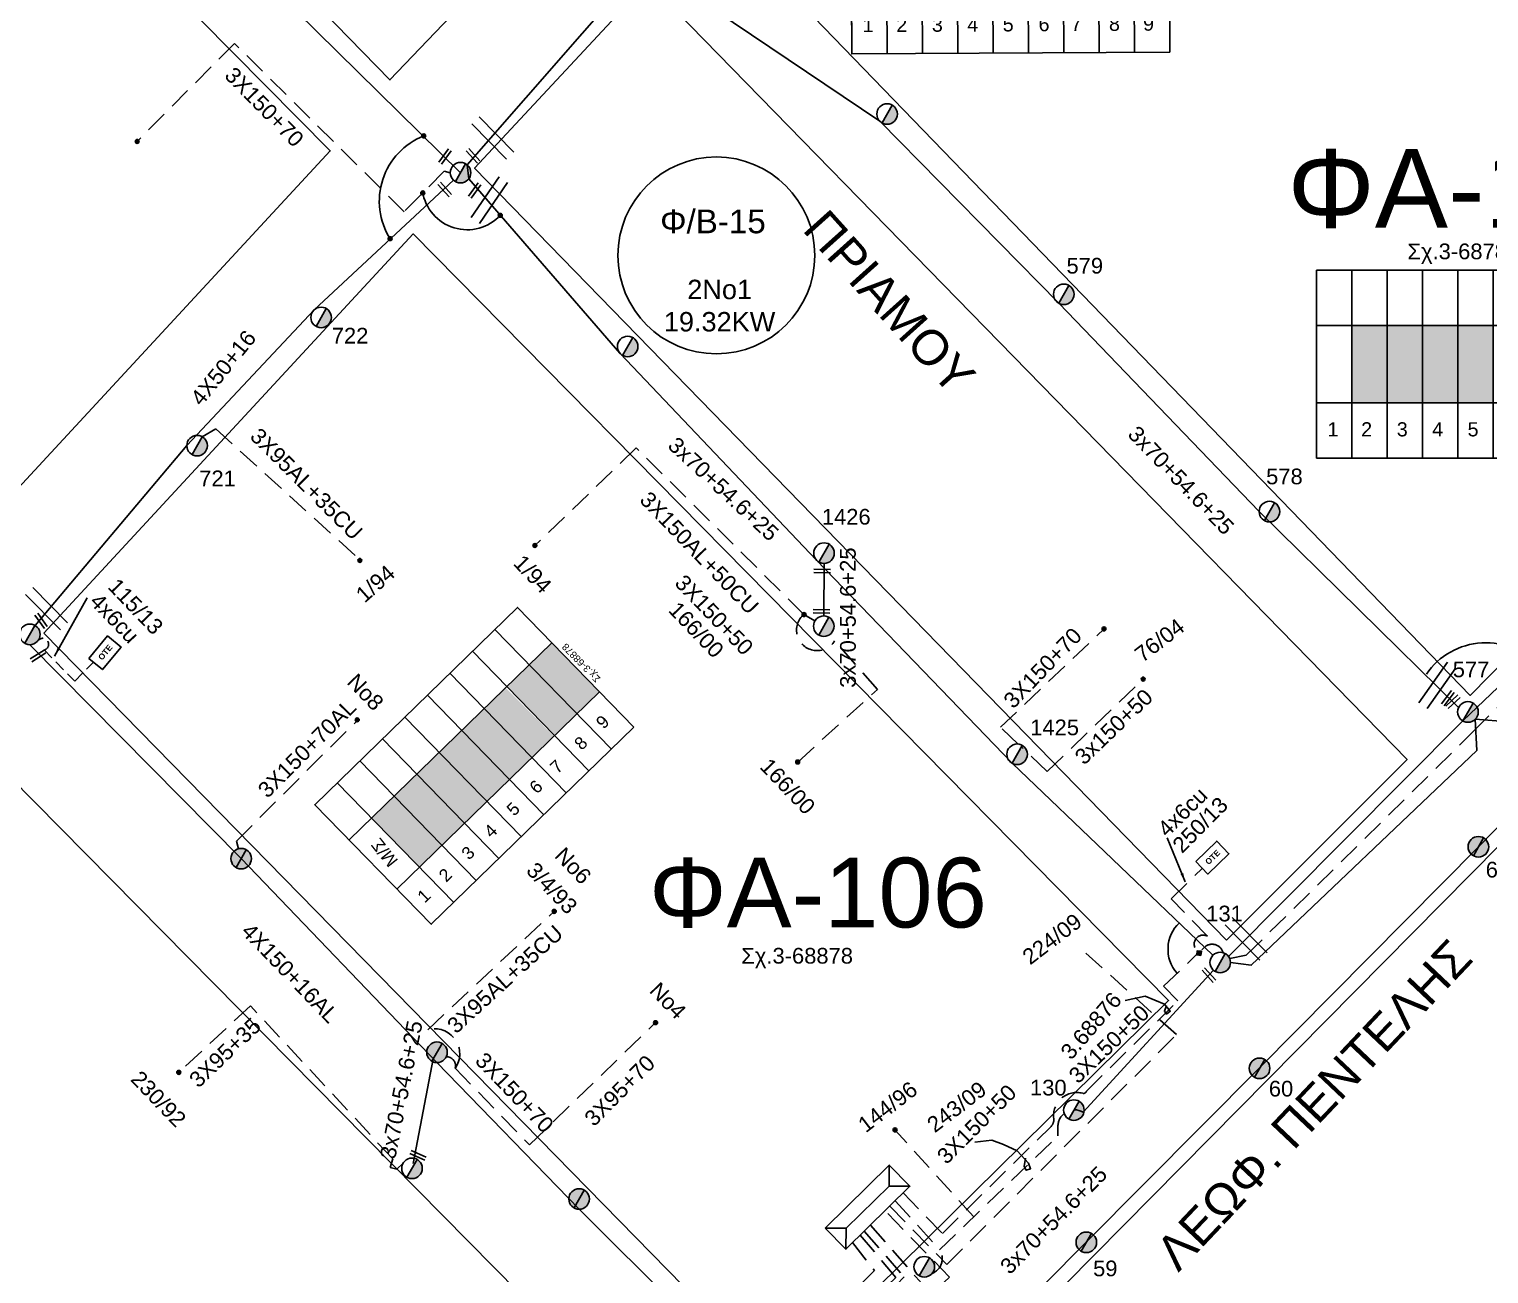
# Model space of a CAD drawing. Header units: millimetres. Extents: x -2449 to 2989, y 8 to 1056.
# Drawn here: x 240.3 to 407.5, y 281.4 to 424.1 of the extents above; entities that cross this region are included whole.
import ezdxf
from ezdxf.enums import TextEntityAlignment as Align

# ---------------------------------------------------------------- set-up
doc = ezdxf.new("R2010")
doc.units = ezdxf.units.MM
doc.linetypes.add('DASHED', pattern=[19.05, 12.7, -6.35])
for name, color, linetype in [('Pillar OTE', 7, 'Continuous'), ('Άγνωστα', 7, 'Continuous'), ('Ασφαλειοκιβώτια Χ.Τ 9 αναχωρήσεων', 7, 'Continuous'), ('Γυμνά εναέρια ΧΤ και ΦΟΠ (3Φ)   4x50+16AL', 7, 'Continuous'), ('Επιγραφές - Σχήματα', 7, 'Continuous'), ('Καλώδια ΧΤ   3x150+70 XLPE', 7, 'DASHED'), ('Καλώδια ΧΤ   3x150+70AL', 7, 'DASHED'), ('Καλώδια ΧΤ   3x150AL+50CU', 7, 'DASHED'), ('Καλώδια ΧΤ   3x95+35 XLPE', 7, 'DASHED'), ('Μηχανική τομή', 7, 'Continuous'), ('Στύλος Ξύλινος', 7, 'Continuous'), ('Στύλος Ξύλινος @ 1', 7, 'Continuous'), ('Στύλος ΦΜ', 7, 'Continuous'), ('Στύλος ΦΜ @ 1', 7, 'Continuous'), ('Συνδέσεις', 7, 'Continuous'), ('Συνεστραμμένα ΧΤ   3x70+54.6+25 AL', 7, 'SYN_LINE'), ('Τομή', 7, 'Continuous'), ('Υποσταθμός πόλεως', 7, 'Continuous'), ('Υπόβαθρο ΔΕΗ', 7, 'Continuous'), ('Υπόγεια Καλώδια Δικτύου ΧΤ   .075', 7, 'DASHED'), ('Υπόγεια καλώδια Δικτύου ΧΤ και Παρ. ΧΤ X-95  (3X95AL +35CU  XLPE)', 7, 'DASHED'), ('Υπόγεια καλώδια Παροχών ΧΤ   4x6', 7, 'DASHED')]:
    doc.layers.add(name, color=color, linetype=linetype)
doc.styles.add('ar', font='arial.ttf')
doc.styles.add('arial', font='arial.ttf')
doc.styles.get("Standard").update_dxf_attribs({"font": 'arial.ttf'})
doc.linetypes.add('SYN_LINE', pattern='A,0.5,-0.0001,["/\\/\\/\\/",Standard,S=0.1,R=0,X=0,Y=-0.05],-0.25', length=0.7501)
doc.dimstyles.new('ISO-25', dxfattribs={"dimtxt": 2.5, "dimasz": 2.5, "dimexe": 1.25, "dimexo": 0.625, "dimtad": 1, "dimtxsty": 'Standard', "dimcen": 2.5, "dimadec": 0, "dimazin": 0, "dimtfac": 1, "dimtmove": 0, "dimatfit": 3, "dimfxl": 1, "dimarcsym": 0})

# ---------------------------------------------------------------- blocks, each defined once
blk = doc.blocks.new('ΥΠΑΡΧΩΝ ΤΣΙΜΕΝΤΕΝΙΟΣ ΣΤΥΛΟΣ')
at = {"layer": 'Στύλος ΦΜ'}
blk.add_hatch(color=7, dxfattribs=at).paths.add_polyline_path([(-1.29, -2.28, 0.574793), (2.62, 0, 0.268822), (1.3, 2.27)])
at = {"layer": 'Στύλος ΦΜ', "color": 7}
blk.add_line((-1.29, -2.28), (1.3, 2.27), dxfattribs=at)
blk.add_circle((0, 0), 2.62, dxfattribs=at)
at = {"layer": 'Στύλος ΦΜ', "flags": 4}
for tag, p in [('ΑΡΙΘΜΟΣ', (-4.68, 8.05)), ('ΤΥΠΟΣ', (-4.91, 3.03))]:
    blk.add_attdef(tag, p, '', height=4, dxfattribs=at)
blk = doc.blocks.new('ΥΠΑΡΧΩΝ ΞΥΛΙΝΟΣ ΣΤΥΛΟΣ')
at = {"layer": 'Στύλος Ξύλινος'}
h = blk.add_hatch(color=7, dxfattribs=at)
h.paths.add_polyline_path([(-2.62, 0, 0.270008), (-1.29, -2.28), (1.3, 2.27, 0.576266)])
h.paths.add_polyline_path([(-1.29, -2.28, 0.574793), (2.62, 0, 0.268822), (1.3, 2.27)])
at = {"layer": 'Στύλος Ξύλινος', "color": 7}
blk.add_line((-1.29, -2.28), (1.3, 2.27), dxfattribs=at)
blk.add_circle((0, 0), 2.62, dxfattribs=at)
at = {"layer": 'Στύλος Ξύλινος', "flags": 4}
for tag, p in [('ΑΡΙΘΜΟΣ', (-4.91, 8.6)), ('ΤΥΠΟΣ', (-4.85, 3.39))]:
    blk.add_attdef(tag, p, '', height=4, dxfattribs=at)
blk = doc.blocks.new('ΥΠΟΣΤΑΘΜΟΣ ΠΟΛΕΩΣ')
at = {"layer": 'Υποσταθμός πόλεως', "linetype": 'Continuous', "ltscale": 40}
blk.add_lwpolyline([(-8.57, 2.82), (8.57, 2.82), (8.57, -2.82), (-8.57, -2.82)], close=True, dxfattribs=at)
for points in [[(-5.75, 0), (-8.57, 2.82)], [(5.75, 0), (8.57, 2.82)], [(-8.57, -2.82), (-5.75, 0)], [(-5.75, 0), (5.75, 0)], [(8.57, -2.82), (5.75, 0)]]:
    blk.add_lwpolyline(points, dxfattribs=at)
at = {"layer": 'Υποσταθμός πόλεως', "linetype": 'SYN_LINE', "ltscale": 40, "flags": 1}
for tag, p in [('ΜΕΤΑΣΧΗΜΑΤΙΣΜΟΣ', (10.6, 2.39)), ('ΙΣΧΥΣ', (10.58, -0.41)), ('ΑΡΙΘΜΟΣ', (10.7, -3.13))]:
    blk.add_attdef(tag, p, '', height=1.8, dxfattribs=at)
blk = doc.blocks.new('ΑΣΦΑΛΕΙΟΚΙΒΩΤΙΟ ΥΠΟΣΤΑΘΜΟΥ 9 ΑΝΑΧΩΡΗΣΕΩΝ')
at = {"layer": 'Ασφαλειοκιβώτια Χ.Τ 9 αναχωρήσεων', "ltscale": 40}
for p, q in [((-23.8, 40.36), (24.02, 40.36)), ((-9.72, 40.36), (-9.72, -40.64)), ((9.94, 40.36), (9.94, -40.64)), ((-23.8, 31.36), (24.02, 31.36)), ((-23.8, 22.36), (24.02, 22.36)), ((-23.8, 13.36), (24.02, 13.36)), ((-23.8, 4.36), (24.02, 4.36)), ((-23.8, -4.64), (24.02, -4.64)), ((-23.8, -13.64), (24.02, -13.64)), ((-23.8, -22.64), (24.02, -22.64)), ((-23.8, -31.64), (24.02, -31.64))]:
    blk.add_line(p, q, dxfattribs=at)
at = {"layer": 'Ασφαλειοκιβώτια Χ.Τ 9 αναχωρήσεων'}
blk.add_lwpolyline([(-23.8, -40.64), (24.02, -40.64), (24.02, 40.36), (-23.8, 40.36)], close=True, dxfattribs=at)
for s, p in [('1', (-18.29, 37.57)), ('2', (-18.29, 29)), ('3', (-18.29, 19.93)), ('4', (-18.29, 10.91)), ('5', (-18.29, 1.89)), ('6', (-18.29, -7.24)), ('7', (-18.29, -15.48)), ('8', (-18.29, -25.17)), ('9', (-18.29, -33.86))]:
    blk.add_text(s, height=3.6, rotation=270, dxfattribs=at).set_placement(p)
at = {"layer": 'Ασφαλειοκιβώτια Χ.Τ 9 αναχωρήσεων', "ltscale": 40}
for tag, height, p in [('ΟΝΟΜΑ', 5, (-0.16, 44.31)), ('ΚΕΙΜΕΝΟ 1', 2, (17.06, 35.59)), ('ΚΕΙΜΕΝΟ 2', 2, (17.06, 26.88)), ('ΚΕΙΜΕΝΟ 3', 2, (17.06, 17.69)), ('ΚΕΙΜΕΝΟ 4', 2, (17.06, 8.71)), ('ΚΕΙΜΕΝΟ 5', 2, (17.06, -0.13)), ('ΚΕΙΜΕΝΟ 6', 2, (17.06, -9.05)), ('ΚΕΙΜΕΝΟ 7', 2, (17.06, -18.13)), ('ΚΕΙΜΕΝΟ 8', 2, (17.06, -26.85)), ('ΚΕΙΜΕΝΟ 9', 2, (17.06, -35.99)), ('ΣΧ', 2, (-0.1, -42.64))]:
    blk.add_attdef(tag, text='', height=height, dxfattribs=at).set_placement(p, align=Align.MIDDLE_CENTER)
blk = doc.blocks.new('ΜΗΧΑΝΙΚΗ ΤΟΜΗ')
at = {"layer": 'Μηχανική τομή', "ltscale": 40}
for p, q in [((-1.89, 0.78), (1.89, 0.78)), ((1.89, 0), (-1.89, 0))]:
    blk.add_line(p, q, dxfattribs=at)
blk = doc.blocks.new('_ΣΥΝΔΕΣΗ')
at = {"layer": 'Συνδέσεις', "linetype": 'SYN_LINE', "ltscale": 40}
blk.add_hatch(color=256, dxfattribs=at).paths.add_polyline_path([(0.5, -0.01, 1), (-0.5, -0.01, 1)])
at = {"layer": 'Συνδέσεις'}
blk.add_circle((0, -0.01), 0.5, dxfattribs=at)
blk = doc.blocks.new('ΤΟΜΗ')
at = {"layer": 'Τομή', "ltscale": 40}
for p, q in [((-5.68, 0), (5.68, 0)), ((5.68, -2.33), (-5.68, -2.33))]:
    blk.add_line(p, q, dxfattribs=at)
blk = doc.blocks.new('PILLAR ΟΤΕ')
at = {"layer": 'Pillar OTE', "ltscale": 40}
blk.add_lwpolyline([(-3.31, 2.02), (3.39, 2.02), (3.39, -1.99), (-3.31, -1.99)], close=True, dxfattribs=at)
at = {"layer": 'Pillar OTE', "insert": (-1.81, 0.71), "char_height": 1.3575, "width": 109.961, "attachment_point": 1}
blk.add_mtext('{\\fArial|b1|i0|c161|p34;OTE}', dxfattribs=at)
blk = doc.blocks.new('TSONTA XT1')
at = {"ltscale": 40}
h = blk.add_hatch(color=256, dxfattribs=at)
h.dxf.hatch_style = 1
h.paths.add_polyline_path([(595.96, 2487.66), (597.07, 2488.77), (595.96, 2489.87), (594.85, 2488.77)])
blk.add_lwpolyline([(594.85, 2488.77), (595.96, 2489.87), (597.07, 2488.77), (595.96, 2487.66)], close=True, dxfattribs=at)

msp = doc.modelspace()

# ---------------------------------------------------------------- hatches: boundary and pattern name
at = {"layer": 'Ασφαλειοκιβώτια Χ.Τ 9 αναχωρήσεων', "ltscale": 40}
for color, points in [(151, [(391.85, 390.11), (391.85, 381.27), (395.9, 381.27), (395.9, 390.11)]), (62, [(395.9, 390.11), (395.9, 381.27), (399.95, 381.27), (399.95, 390.11)]), (6, [(399.95, 390.11), (399.95, 381.27), (404, 381.27), (404, 390.11)]), (173, [(404, 390.11), (404, 381.27), (408.05, 381.27), (408.05, 390.11)]), (85, [(297.55, 351.25), (303.04, 345.62), (305.62, 348.13), (300.13, 353.76)]), (151, [(294.97, 348.74), (300.46, 343.11), (303.04, 345.62), (297.55, 351.25)]), (30, [(292.25, 346.13), (297.79, 340.56), (300.34, 343.09), (294.8, 348.67)]), (27, [(289.82, 343.72), (295.3, 338.09), (297.88, 340.6), (292.4, 346.23)]), (62, [(287.24, 341.21), (292.72, 335.58), (295.3, 338.09), (289.82, 343.72)]), (173, [(284.6, 338.72), (290.04, 333.05), (292.64, 335.54), (287.19, 341.21)]), (1, [(282.08, 336.19), (287.56, 330.55), (290.14, 333.06), (284.66, 338.7)]), (2, [(279.5, 333.68), (284.98, 328.04), (287.56, 330.55), (282.08, 336.19)])]:
    msp.add_hatch(color=color, dxfattribs=at).paths.add_polyline_path(points)

# ---------------------------------------------------------------- linework, layer by layer
at = {"layer": 'Άγνωστα', "color": 151, "linetype": 'Continuous', "ltscale": 20}
msp.add_lwpolyline([(288.89, 406.77), (272.91, 391.9), (258.32, 376.35), (240.92, 355.74)], dxfattribs=at)
at = {"layer": 'Άγνωστα', "color": 2, "linetype": 'DASHED', "ltscale": 0.2}
for points in [[(328.33, 340.09), (337.47, 348.41), (332.56, 353.97)], [(356.93, 339.02), (367.58, 349.26)]]:
    msp.add_lwpolyline(points, dxfattribs=at)
at = {"layer": 'Άγνωστα', "color": 173, "linetype": 'SYN_LINE', "ltscale": 15}
msp.add_lwpolyline([(286.57, 306.09), (284.25, 294.1)], dxfattribs=at)
at = {"layer": 'Άγνωστα', "color": 2, "linetype": 'DASHED', "ltscale": 0.2}
msp.add_arc((330.56, 355.22), 2.36, 130.2449, 328.0178, dxfattribs=at)
at = {"layer": 'Γυμνά εναέρια ΧΤ και ΦΟΠ (3Φ)   4x50+16AL', "color": 173, "linetype": 'Continuous', "ltscale": 0.2}
msp.add_lwpolyline([(325.87, 266.36), (303.28, 288.84), (286.99, 305.65), (264.55, 329.02), (240.33, 353.54)], dxfattribs=at)
at = {"layer": 'Γυμνά εναέρια ΧΤ και ΦΟΠ (3Φ)   4x50+16AL', "color": 173, "linetype": 'DASHED', "ltscale": 0.2}
msp.add_lwpolyline([(335.95, 286.33), (340.53, 281.1), (326.72, 266.72)], dxfattribs=at)
at = {"layer": 'Επιγραφές - Σχήματα', "linetype": 'Continuous', "ltscale": 0.2}
for points in [[(365.86, 312.76), (368.16, 313.25), (370.37, 312.35), (371.03, 311.53), (370.62, 311.2), (370.37, 311.53), (370.62, 312.18)], [(348.63, 296.52), (350.6, 296.76), (351.91, 296.27), (353.47, 295.53), (354.78, 294.14), (355.03, 293.48), (354.53, 293.32), (354.29, 293.73), (354.45, 294.71)]]:
    msp.add_lwpolyline(points, dxfattribs=at)
at = {"layer": 'Επιγραφές - Σχήματα', "color": 202}
msp.add_circle((319.01, 398.15), 11.28, dxfattribs=at)
at = {"layer": 'Επιγραφές - Σχήματα', "linetype": 'Continuous', "ltscale": 0.2}
for centre, radius, start, end in [((288.44, 404.35), 8.06, 111.6095, 212.1589), ((290.45, 406.27), 5.18, 188.9658, 317.3814), ((407.19, 345.54), 8.22, 40.6705, 145.7905), ((374.93, 318.65), 4.16, 133.3735, 221.4673)]:
    msp.add_arc(centre, radius, start, end, dxfattribs=at)
at = {"layer": 'Καλώδια ΧΤ   3x150+70 XLPE', "color": 2, "ltscale": 0.2}
for points in [[(288.52, 407.63), (287.83, 407.8), (283.23, 403.16), (263.78, 422.45), (252.63, 411.2)], [(353.62, 342.15), (351.57, 344.07), (363.44, 355.34)], [(356.93, 339.02), (353.97, 341.82)]]:
    msp.add_lwpolyline(points, dxfattribs=at)
at = {"layer": 'Καλώδια ΧΤ   3x150+70AL', "ltscale": 0.2}
msp.add_lwpolyline([(264.23, 330.15), (264, 331.03), (277.9, 344.9)], dxfattribs=at)
at = {"layer": 'Καλώδια ΧΤ   3x150AL+50CU', "color": 2, "linetype": 'DASHED', "ltscale": 0.2}
for points in [[(309.83, 376.08), (298.21, 364.9)], [(330.31, 356.26), (329.04, 357.01), (309.81, 376.1)]]:
    msp.add_lwpolyline(points, dxfattribs=at)
at = {"layer": 'Καλώδια ΧΤ   3x95+35 XLPE', "color": 173, "ltscale": 0.2}
msp.add_lwpolyline([(283.12, 294.14), (282.39, 293.42), (281.64, 293.63), (281.92, 294.61), (265.62, 312.16), (257.39, 304.52)], dxfattribs=at)
at = {"layer": 'Συνεστραμμένα ΧΤ   3x70+54.6+25 AL', "color": 151, "linetype": 'SYN_LINE', "ltscale": 20}
for points in [[(219.98, 475.72), (224.69, 472.84), (259.13, 437.71), (289.7, 407.62)], [(377.71, 317.82), (404.57, 344.8), (428.01, 367.16), (441.74, 381.04)]]:
    msp.add_lwpolyline(points, dxfattribs=at)
at = {"layer": 'Συνεστραμμένα ΧΤ   3x70+54.6+25 AL', "color": 62, "linetype": 'SYN_LINE', "ltscale": 20}
msp.add_lwpolyline([(310.37, 431.3), (290.46, 408.52), (290.63, 406.91)], dxfattribs=at)
at = {"layer": 'Συνεστραμμένα ΧΤ   3x70+54.6+25 AL', "color": 27, "linetype": 'SYN_LINE', "ltscale": 20}
msp.add_lwpolyline([(404.08, 346.33), (381.22, 368.79), (358.25, 392.67), (337.74, 413.53), (312.52, 430.52)], dxfattribs=at)
at = {"layer": 'Συνεστραμμένα ΧΤ   3x70+54.6+25 AL', "color": 2, "linetype": 'SYN_LINE', "ltscale": 20}
msp.add_lwpolyline([(290.63, 406.91), (307.96, 386.94), (330.5, 363.21), (352.9, 339.95), (375.91, 317.94)], dxfattribs=at)
at = {"layer": 'Συνεστραμμένα ΧΤ   3x70+54.6+25 AL', "color": 133, "linetype": 'SYN_LINE', "ltscale": 20}
msp.add_lwpolyline([(329.49, 252.25), (346.96, 270.5), (361.41, 285.05), (381.27, 305.03), (406.35, 330.38), (419.43, 343.72), (456.49, 381.52), (459.52, 381.26)], dxfattribs=at)
at = {"layer": 'Συνεστραμμένα ΧΤ   3x70+54.6+25 AL', "color": 7, "linetype": 'SYN_LINE', "ltscale": 20}
for points in [[(405.98, 344.99), (409.85, 344.71), (428.39, 363.37), (427.82, 366.86)], [(377.94, 317.12), (380.31, 316.81), (406.16, 341.4), (405.98, 344.99)]]:
    msp.add_lwpolyline(points, dxfattribs=at)
at = {"layer": 'Συνεστραμμένα ΧΤ   3x70+54.6+25 AL', "color": 2, "linetype": 'SYN_LINE', "ltscale": 8}
msp.add_lwpolyline([(331.35, 362.85), (331.32, 356.84)], dxfattribs=at)
at = {"layer": 'Υπόβαθρο ΔΕΗ', "ltscale": 20}
msp.add_lwpolyline([(208.69, 492.33), (234.39, 466.35), (238.85, 461.85), (250.51, 450.14), (281.6, 418.26), (308.47, 446.39), (296.26, 457.96), (283.2, 470.7), (270.34, 483.16), (252.55, 500.92), (234.88, 518.51), (208.69, 492.33)], dxfattribs=at)
msp.add_lwpolyline([(163.38, 451.56), (232.66, 364.87, 0.480943), (232.85, 364.87), (274.76, 410.12), (200.31, 485.32), (163.38, 451.56)], format="xyb", dxfattribs=at)
at = {"layer": 'Υπόβαθρο ΔΕΗ'}
for points in [[(318.81, 437.27), (355.35, 475.78), (447.16, 390.18), (405.42, 347.73), (318.81, 437.27)], [(377.49, 319.69), (398.17, 340.39), (311.15, 429.49), (291.3, 408.15), (377.49, 319.69)], [(241.95, 354.87), (284.25, 400.62), (370.84, 312.76), (326.23, 268.79), (241.95, 354.87)], [(201.72, 312.5), (232.1, 344.36), (316.87, 258.51), (276.37, 217.76), (201.72, 312.5)]]:
    msp.add_lwpolyline(points, dxfattribs=at)
msp.add_lwpolyline([(357.5, 242.38), (339.07, 260.08), (458.59, 380.95), (491.07, 348.42), (386.57, 242.14, 0.339605), (357.5, 242.38, -4.737936)], format="xyb", dxfattribs=at)
at = {"layer": 'Υπόγεια Καλώδια Δικτύου ΧΤ   .075', "color": 27, "linetype": 'DASHED', "ltscale": 0.2}
for points in [[(377.85, 317.58), (379.75, 317.95), (405.76, 343.58), (447.19, 384.84), (442.65, 389.39), (450.15, 396.79), (413.38, 430.92), (414.67, 432.17), (410.16, 436.89), (415.46, 441.16)], [(336.67, 287.03), (342.4, 280.51), (329.27, 266.92)]]:
    msp.add_lwpolyline(points, dxfattribs=at)
at = {"layer": 'Υπόγεια Καλώδια Δικτύου ΧΤ   .075', "color": 2, "linetype": 'DASHED', "ltscale": 0.2}
for points in [[(340.43, 290.73), (344.92, 286.07), (357.37, 298.34, 0.233175), (357.68, 299.23, -0.531344), (361, 302.13, 0.41487), (361.43, 302.38), (371.91, 312.71), (370.25, 314.39), (374.02, 317.98)], [(374.65, 318.58), (374.95, 318.86, -0.569897), (377.08, 318.25)]]:
    msp.add_lwpolyline(points, format="xyb", dxfattribs=at)
at = {"layer": 'Υπόγεια Καλώδια Δικτύου ΧΤ   .075', "color": 85, "linetype": 'DASHED', "ltscale": 0.2}
for points in [[(371.73, 308.85), (360.51, 318.96)], [(345.42, 282.5), (371.73, 308.85)], [(338.88, 289.21), (345.42, 282.5)]]:
    msp.add_lwpolyline(points, dxfattribs=at)
at = {"layer": 'Υπόγεια Καλώδια Δικτύου ΧΤ   .075', "color": 1, "linetype": 'SYN_LINE', "ltscale": 15}
msp.add_lwpolyline([(360.01, 300.23, -0.143566), (361.04, 299.96), (375.97, 316.25)], format="xyb", dxfattribs=at)
at = {"layer": 'Υπόγεια Καλώδια Δικτύου ΧΤ   .075', "color": 173, "linetype": 'DASHED', "ltscale": 0.2}
for points in [[(297.59, 296.22), (312.04, 310.23)], [(289.08, 304.99), (297.59, 296.22)]]:
    msp.add_lwpolyline(points, dxfattribs=at)
at = {"layer": 'Υπόγεια Καλώδια Δικτύου ΧΤ   .075', "color": 1, "linetype": 'DASHED', "ltscale": 0.2}
msp.add_lwpolyline([(339.5, 289.82), (344.6, 284.2), (358.16, 297.26), (358.16, 298.34, -0.228627), (358.87, 299.82, -0.228627)], format="xyb", dxfattribs=at)
msp.add_lwpolyline([(348.51, 287.97), (339.48, 297.93)], dxfattribs=at)
at = {"layer": 'Υπόγεια Καλώδια Δικτύου ΧΤ   .075', "color": 151, "linetype": 'DASHED', "ltscale": 0.2}
msp.add_lwpolyline([(262.19, 266.69), (244.8, 250.91), (247.43, 247.29, 0.681726), (249.6, 244.39), (253.57, 239.28), (256.79, 241.78), (274.95, 218.35), (275.29, 218.43, -0.384509), (278.91, 216.32, 0.729341), (279.26, 216.32), (295.41, 231.23, -0.22376), (296.27, 231.51, 0.564844), (298.67, 234.49, -0.450905), (299.12, 235.33), (325.08, 261.71, -0.27706), (325.92, 261.92, 0.557057), (330.52, 266.03, -0.26883), (330.79, 266.76), (345.73, 281.06), (338.33, 288.67)], format="xyb", dxfattribs=at)
at = {"layer": 'Υπόγεια Καλώδια Δικτύου ΧΤ   .075', "color": 62, "linetype": 'DASHED', "ltscale": 0.2}
msp.add_lwpolyline([(334.62, 285.02), (337.14, 281.82), (294.71, 238.76), (293.35, 236.66, 0.230613), (292.9, 232.88, -0.426672), (292.52, 232.14), (277.6, 217.54), (277.08, 217.75), (276.66, 217.1)], format="xyb", dxfattribs=at)
at = {"layer": 'Υπόγεια Καλώδια Δικτύου ΧΤ   .075', "color": 30, "linetype": 'DASHED', "ltscale": 0.2}
msp.add_lwpolyline([(335.5, 285.89), (339.58, 281.02), (317.5, 259.77), (317.74, 258.46), (297.05, 236.63), (296.03, 236.32), (295.3, 235.19)], dxfattribs=at)
at = {"layer": 'Υπόγεια Καλώδια Δικτύου ΧΤ   .075', "color": 173, "linetype": 'DASHED', "ltscale": 0.2}
for centre, radius, start, end in [((286.72, 306.64), 2.88, 324.9889, 105.8295), ((288.1, 305.29), 1.02, 342.9548, 92.9591)]:
    msp.add_arc(centre, radius, start, end, dxfattribs=at)
at = {"layer": 'Υπόγεια Καλώδια Δικτύου ΧΤ   .075', "color": 1, "linetype": 'DASHED', "ltscale": 0.2}
msp.add_arc((343.06, 283.19), 1.84, 291.3559, 33.293, dxfattribs=at)
at = {"layer": 'Υπόγεια καλώδια Δικτύου ΧΤ και Παρ. ΧΤ X-95  (3X95AL +35CU  XLPE)', "color": 151, "linetype": 'DASHED', "ltscale": 0.2}
msp.add_lwpolyline([(260.09, 377.37), (261.63, 378.26), (278.13, 363.29)], dxfattribs=at)
at = {"layer": 'Υπόγεια καλώδια Δικτύου ΧΤ και Παρ. ΧΤ X-95  (3X95AL +35CU  XLPE)', "color": 173, "linetype": 'DASHED', "ltscale": 0.2}
msp.add_lwpolyline([(285.94, 309.42), (300.43, 322.98)], dxfattribs=at)
at = {"layer": 'Υπόγεια καλώδια Παροχών ΧΤ   4x6', "color": 7, "linetype": 'DASHED', "ltscale": 0.1}
msp.add_lwpolyline([(241.96, 352.93), (245.47, 349.37), (247.62, 351.55)], dxfattribs=at)
at = {"layer": 'Υπόγεια καλώδια Παροχών ΧΤ   4x6', "color": 2, "linetype": 'DASHED', "ltscale": 0.2}
msp.add_lwpolyline([(374.12, 318.47, -0.901709), (375.31, 320.12), (371.12, 324.41), (374.68, 327.88)], format="xyb", dxfattribs=at)
at = {"layer": 'Υπόγεια καλώδια Παροχών ΧΤ   4x6', "color": 7, "linetype": 'DASHED', "ltscale": 0.1}
msp.add_arc((241.8, 353.59), 0.68, 283.2179, 143.1366, dxfattribs=at)

# ---------------------------------------------------------------- block references
at = {"layer": 'Pillar OTE', "xscale": 0.5, "yscale": 0.5, "zscale": 0.5}
for p, rotation in [((248.94, 352.6), 50.42306704132213), ((375.85, 329.12), 44.1455283438878)]:
    msp.add_blockref('PILLAR ΟΤΕ', p, dxfattribs=dict(at, rotation=rotation))
at = {"layer": 'Ασφαλειοκιβώτια Χ.Τ 9 αναχωρήσεων'}
ref = msp.add_blockref('ΑΣΦΑΛΕΙΟΚΙΒΩΤΙΟ ΥΠΟΣΤΑΘΜΟΥ 9 ΑΝΑΧΩΡΗΣΕΩΝ', (352.64, 432.05), dxfattribs=dict(at, xscale=0.4500000000000047, yscale=0.4500000000000047, zscale=0.4500000000000047, rotation=90.29532842183248))
ref.add_attrib('ΣΧ', 'Σχ.3-65332', dxfattribs={"ltscale": 40, "height": 0.9, "rotation": 90.2953}).set_placement((371.83, 432.11), align=Align.MIDDLE_CENTER)
ref = msp.add_blockref('ΑΣΦΑΛΕΙΟΚΙΒΩΤΙΟ ΥΠΟΣΤΑΘΜΟΥ 9 ΑΝΑΧΩΡΗΣΕΩΝ', (405.96, 385.64), dxfattribs=dict(at, xscale=0.4500000000000028, yscale=0.4500000000000028, zscale=0.4500000000000028, rotation=90))
ref.add_attrib('ΣΧ', 'Σχ.3-68781', dxfattribs={"ltscale": 40, "height": 0.9, "rotation": 90}).set_placement((425.15, 385.59), align=Align.MIDDLE_CENTER)
ref = msp.add_blockref('ΑΣΦΑΛΕΙΟΚΙΒΩΤΙΟ ΥΠΟΣΤΑΘΜΟΥ 9 ΑΝΑΧΩΡΗΣΕΩΝ', (291.26, 339.58), dxfattribs=dict(at, xscale=0.3999999999999953, yscale=0.3999999999999953, zscale=0.3999999999999953, rotation=134.2259086006654))
ref.add_attrib('ΣΧ', 'Σχ.3-68878', dxfattribs={"ltscale": 40, "height": 0.8, "rotation": 134.2259}).set_placement((303.51, 351.45), align=Align.MIDDLE_CENTER)
at = {"layer": 'Μηχανική τομή'}
for p, xscale, yscale, zscale, rotation in [((287.75, 409.59), 0.5000000000000127, 0.5000000000000127, 0.5000000000000127, 234.2809582602671), ((291.27, 409.69), 0.4999999999999732, 0.4999999999999732, 0.4999999999999732, 132.6457004603253), ((288.02, 405.83), 0.4999999999999732, 0.4999999999999732, 0.4999999999999732, 132.6457004603253), ((291.16, 405.7), 0.5000000000000127, 0.5000000000000127, 0.5000000000000127, 234.2809582602671), ((331.14, 362.18), 0.5000000000000008, 0.5000000000000008, 0.5000000000000008, 179.4193367367233), ((241.77, 356.38), 0.5000000000000462, 0.5000000000000462, 0.5000000000000462, 124.9364218920333), ((331.07, 357.56), 0.5000000000000008, 0.5000000000000008, 0.5000000000000008, 179.4193367367233), ((241.16, 352.42), 0.5000000000000075, 0.5000000000000075, 0.5000000000000075, 212.1434525129497), ((402.69, 347.53), 0.5000000000000002, 0.5000000000000002, 0.5000000000000002, 232.6274181768008), ((403.31, 347.15), 0.4999999999999785, 0.4999999999999785, 0.4999999999999785, 222.4503232381878), ((375.61, 315.8), 0.4999999999999994, 0.4999999999999994, 0.4999999999999994, 132.4503232381856), ((284.74, 294.84), 0.4999999999999997, 0.4999999999999997, 0.4999999999999997, 335.5031879333843)]:
    msp.add_blockref('ΜΗΧΑΝΙΚΗ ΤΟΜΗ', p, dxfattribs=dict(at, xscale=xscale, yscale=yscale, zscale=zscale, rotation=rotation))
at = {"layer": 'Στύλος Ξύλινος @ 1', "ltscale": 40}
ref = msp.add_blockref('ΥΠΑΡΧΩΝ ΞΥΛΙΝΟΣ ΣΤΥΛΟΣ', (406.35, 330.38), dxfattribs=dict(at, xscale=0.4499999999998181, yscale=0.4499999999998181, zscale=0.4499999999998181))
ref.add_attrib('ΤΥΠΟΣ', '61', (407.19, 326.86), dxfattribs={"layer": 'Στύλος Ξύλινος', "height": 1.8, "flags": 4})
at = {"layer": 'Στύλος Ξύλινος @ 1', "ltscale": 40, "xscale": 0.4499999999998181, "yscale": 0.4499999999998181, "zscale": 0.4499999999998181}
for p in [(264.55, 329.02), (286.99, 306.83), (303.28, 290.02)]:
    msp.add_blockref('ΥΠΑΡΧΩΝ ΞΥΛΙΝΟΣ ΣΤΥΛΟΣ', p, dxfattribs=at)
at = {"layer": 'Στύλος Ξύλινος @ 1', "ltscale": 40}
ref = msp.add_blockref('ΥΠΑΡΧΩΝ ΞΥΛΙΝΟΣ ΣΤΥΛΟΣ', (381.27, 304.99), dxfattribs=dict(at, xscale=0.4499999999998181, yscale=0.4499999999998181, zscale=0.4499999999998181))
ref.add_attrib('ΤΥΠΟΣ', '60', (382.33, 301.76), dxfattribs={"layer": 'Στύλος Ξύλινος', "height": 1.8, "flags": 4})
ref = msp.add_blockref('ΥΠΑΡΧΩΝ ΞΥΛΙΝΟΣ ΣΤΥΛΟΣ', (361.41, 285.05), dxfattribs=dict(at, xscale=0.4499999999998181, yscale=0.4499999999998181, zscale=0.4499999999998181))
ref.add_attrib('ΤΥΠΟΣ', '59', (362.19, 281.16), dxfattribs={"layer": 'Στύλος Ξύλινος', "height": 1.8, "flags": 4})
at = {"layer": 'Στύλος ΦΜ @ 1', "ltscale": 40, "xscale": 0.4499999999998181, "yscale": 0.4499999999998181, "zscale": 0.4499999999998181}
for p in [(338.58, 414.35), (289.69, 407.63), (308.85, 387.71), (331.32, 355.66), (240.33, 354.72), (284.13, 293.53), (342.84, 282.25)]:
    msp.add_blockref('ΥΠΑΡΧΩΝ ΤΣΙΜΕΝΤΕΝΙΟΣ ΣΤΥΛΟΣ', p, dxfattribs=at)
at = {"layer": 'Στύλος ΦΜ @ 1', "ltscale": 40}
ref = msp.add_blockref('ΥΠΑΡΧΩΝ ΤΣΙΜΕΝΤΕΝΙΟΣ ΣΤΥΛΟΣ', (358.83, 393.69), dxfattribs=dict(at, xscale=0.4499999999998181, yscale=0.4499999999998181, zscale=0.4499999999998181))
ref.add_attrib('ΤΥΠΟΣ', '579', (359.14, 396.07), dxfattribs={"layer": 'Στύλος ΦΜ', "height": 1.8, "flags": 4})
ref = msp.add_blockref('ΥΠΑΡΧΩΝ ΤΣΙΜΕΝΤΕΝΙΟΣ ΣΤΥΛΟΣ', (273.71, 391.04), dxfattribs=dict(at, xscale=0.4499999999998181, yscale=0.4499999999998181, zscale=0.4499999999998181))
ref.add_attrib('ΤΥΠΟΣ', '722', (274.93, 388.05), dxfattribs={"layer": 'Στύλος ΦΜ', "height": 1.8, "flags": 4})
ref = msp.add_blockref('ΥΠΑΡΧΩΝ ΤΣΙΜΕΝΤΕΝΙΟΣ ΣΤΥΛΟΣ', (259.5, 376.35), dxfattribs=dict(at, xscale=0.4499999999998181, yscale=0.4499999999998181, zscale=0.4499999999998181))
ref.add_attrib('ΤΥΠΟΣ', '721', (259.74, 371.7), dxfattribs={"layer": 'Στύλος ΦΜ', "height": 1.8, "flags": 4})
ref = msp.add_blockref('ΥΠΑΡΧΩΝ ΤΣΙΜΕΝΤΕΝΙΟΣ ΣΤΥΛΟΣ', (382.4, 368.79), dxfattribs=dict(at, xscale=0.4499999999998181, yscale=0.4499999999998181, zscale=0.4499999999998181))
ref.add_attrib('ΤΥΠΟΣ', '578', (382.02, 371.92), dxfattribs={"layer": 'Στύλος ΦΜ', "height": 1.8, "flags": 4})
ref = msp.add_blockref('ΥΠΑΡΧΩΝ ΤΣΙΜΕΝΤΕΝΙΟΣ ΣΤΥΛΟΣ', (331.35, 364.03), dxfattribs=dict(at, xscale=0.4499999999998181, yscale=0.4499999999998181, zscale=0.4499999999998181))
ref.add_attrib('ΤΥΠΟΣ', '1426', (331.1, 367.3), dxfattribs={"layer": 'Στύλος ΦΜ', "height": 1.8, "flags": 4})
ref = msp.add_blockref('ΥΠΑΡΧΩΝ ΤΣΙΜΕΝΤΕΝΙΟΣ ΣΤΥΛΟΣ', (405.15, 345.83), dxfattribs=dict(at, xscale=0.4499999999998181, yscale=0.4499999999998181, zscale=0.4499999999998181))
ref.add_attrib('ΑΡΙΘΜΟΣ', '577', (403.41, 349.81), dxfattribs={"layer": 'Στύλος ΦΜ', "height": 1.8, "flags": 4})
ref = msp.add_blockref('ΥΠΑΡΧΩΝ ΤΣΙΜΕΝΤΕΝΙΟΣ ΣΤΥΛΟΣ', (353.48, 340.98), dxfattribs=dict(at, xscale=0.4499999999998181, yscale=0.4499999999998181, zscale=0.4499999999998181))
ref.add_attrib('ΤΥΠΟΣ', '1425', (354.98, 343.16), dxfattribs={"layer": 'Στύλος ΦΜ', "height": 1.8, "flags": 4})
ref = msp.add_blockref('ΥΠΑΡΧΩΝ ΤΣΙΜΕΝΤΕΝΙΟΣ ΣΤΥΛΟΣ', (376.76, 317.12), dxfattribs=dict(at, xscale=0.4499999999998181, yscale=0.4499999999998181, zscale=0.4499999999998181))
ref.add_attrib('ΤΥΠΟΣ', '131', (375.16, 321.83), dxfattribs={"layer": 'Στύλος ΦΜ', "height": 1.8, "flags": 4})
ref = msp.add_blockref('ΥΠΑΡΧΩΝ ΤΣΙΜΕΝΤΕΝΙΟΣ ΣΤΥΛΟΣ', (359.99, 300.2), dxfattribs=dict(at, xscale=0.4499999999998181, yscale=0.4499999999998181, zscale=0.4499999999998181))
ref.add_attrib('ΤΥΠΟΣ', '130', (354.96, 301.88), dxfattribs={"layer": 'Στύλος ΦΜ', "height": 1.8, "flags": 4})
at = {"layer": 'Συνδέσεις', "xscale": 0.4500000000000455, "yscale": 0.4500000000000455, "zscale": 0.4500000000000455}
for p in [(285.47, 411.85), (252.63, 411.21), (285.36, 405.31), (294.24, 402.75), (281.62, 400.07), (298.21, 364.91), (278.15, 363.2), (329.06, 356.99), (363.44, 355.35), (367.93, 349.6), (277.85, 344.93), (328.33, 340.1), (300.43, 322.98), (312.04, 310.23), (257.4, 304.53), (339.49, 297.94)]:
    msp.add_blockref('_ΣΥΝΔΕΣΗ', p, dxfattribs=at)
at = {"layer": 'Συνδέσεις', "xscale": 0.3109550260667789, "yscale": 0.3109550260667789, "zscale": 0.3109550260667789, "rotation": 129.1895520103355}
msp.add_blockref('TSONTA XT1', (1091.25, 663.59), dxfattribs=at)
at = {"layer": 'Τομή'}
for p, xscale, yscale, zscale, rotation in [((292.97, 411.2), 0.5000000000000012, 0.5000000000000012, 0.5000000000000012, 134.5152466421551), ((293.47, 404.16), 0.5000000000000266, 0.5000000000000266, 0.5000000000000266, 235.4710324480394), ((241.84, 357.25), 0.5000000000000012, 0.5000000000000012, 0.5000000000000012, 134.5152466421551), ((402.12, 348.54), 0.4999999999999936, 0.4999999999999936, 0.4999999999999936, 235.0560881861053), ((379.3, 319.42), 0.5000000000000012, 0.5000000000000012, 0.5000000000000012, 134.5152466421551)]:
    msp.add_blockref('ΤΟΜΗ', p, dxfattribs=dict(at, xscale=xscale, yscale=yscale, zscale=zscale, rotation=rotation))
at = {"layer": 'Υποσταθμός πόλεως', "xscale": 0.6003537872093778, "yscale": 0.6003537872093778, "zscale": 0.6003537872093778, "rotation": 44.52244755540811}
msp.add_blockref('ΥΠΟΣΤΑΘΜΟΣ ΠΟΛΕΩΣ', (336.34, 289.08), dxfattribs=at)

# ---------------------------------------------------------------- texts
at = {"layer": 'Άγνωστα', "linetype": 'SYN_LINE', "ltscale": 20, "char_height": 1.8, "width": 69.1904, "attachment_point": 1, "style": 'arial'}
for s, insert, rotation in [('\\A1;4X50+16', (258.59, 381.91), 50.8452), ('3x150+50', (359.91, 340.96), 43.5839), ('3X150+50', (359.22, 304.43), 43.8092), ('3x70+54.6+25', (280.42, 294.84), 78.5884), ('\\A1;3X150+70', (292.54, 307), 313.8352), ('\\A1;3X95+70', (303.71, 299.49), 45.1161), ('3X150+50', (344.12, 295.16), 44.9236)]:
    msp.add_mtext(s, dxfattribs=dict(at, insert=insert, rotation=rotation))
at = {"layer": 'Άγνωστα', "ltscale": 40, "insert": (315.42, 361.74), "char_height": 1.8, "width": 69.1904, "attachment_point": 1, "rotation": 313.8352, "style": 'arial'}
msp.add_mtext('3X150+50', dxfattribs=at)
at = {"layer": 'Γυμνά εναέρια ΧΤ και ΦΟΠ (3Φ)   4x50+16AL', "ltscale": 40, "insert": (265.75, 321.81), "char_height": 1.8, "width": 69.1904, "attachment_point": 1, "rotation": 313.8352, "style": 'arial'}
msp.add_mtext('\\A1;4X150+16AL', dxfattribs=at)
at = {"layer": 'Επιγραφές - Σχήματα', "color": 1, "style": 'ar'}
for s, height, p in [('Φ/Β-15', 2.719, (318.62, 402.1)), ('2No1', 2.224, (319.39, 394.25)), ('19.32KW', 2.224, (319.38, 390.55))]:
    msp.add_text(s, height=height, dxfattribs=at).set_placement(p, align=Align.MIDDLE)
at = {"layer": 'Επιγραφές - Σχήματα', "width": 103.4348, "attachment_point": 1}
for s, insert, char_height in [('ΦΑ-107', (384.45, 410.33), 9), ('ΦΑ-106', (311.28, 329.13), 8)]:
    msp.add_mtext(s, dxfattribs=dict(at, insert=insert, char_height=char_height))
at = {"layer": 'Επιγραφές - Σχήματα', "char_height": 4, "width": 157.7424, "attachment_point": 1}
for s, insert, rotation in [('ΠΡΙΑΜΟΥ', (331.74, 403.72), 311.9047), ('\\pt128;ΛΕΩΦ. ΠΕΝΤΕΛΗΣ', (369.05, 284.29), 46.5498)]:
    msp.add_mtext(s, dxfattribs=dict(at, insert=insert, rotation=rotation))
at = {"layer": 'Επιγραφές - Σχήματα', "linetype": 'Continuous', "char_height": 1.8, "attachment_point": 1}
for s, insert, width in [('Σχ.3-68781', (398.22, 399.51), 18.2103), ('Σχ.3-68878', (321.87, 318.79), 18.2425)]:
    msp.add_mtext(s, dxfattribs=dict(at, insert=insert, width=width))
at = {"layer": 'Επιγραφές - Σχήματα', "linetype": 'SYN_LINE', "ltscale": 20, "attachment_point": 1, "style": 'arial'}
for s, insert, char_height, width, rotation in [('\\A1;1/94', (296.92, 364.02), 1.8, 69.1904, 313.8352), ('\\A1;1/94', (277.5, 359.59), 1.8, 69.1904, 41.5151), ('\\A1;115/13', (250.45, 361.33), 1.8, 69.1904, 313.8352), ('\\A1;4x6cu', (248.37, 359.62), 1.8, 69.1904, 313.8352), ('\\A1;166/00', (314.7, 358.65), 1.8, 69.1904, 313.8352), ('76/04', (366.76, 352.85), 1.8, 69.1904, 37.4321), ('\\A1;Νο8', (277.85, 350.4), 1.8, 69.1904, 313.8352), ('\\A1;166/00', (325.18, 340.71), 1.8, 69.1904, 313.8352), ('4x6cu', (369.41, 332.67), 1.8, 69.1904, 44.5194), ('250/13', (371.11, 330.8), 1.8, 69.1904, 45.2811), ('\\A1;M/Σ', (281.49, 327.9), 1.44, 55.3523, 128.541), ('\\A1;Nο6', (301.65, 330.5), 1.8, 69.1904, 313.8352), ('\\A1;3/4{\\H1x;/93}', (298.4, 328.79), 1.8, 69.1904, 313.8352), ('224/09', (353.88, 318.2), 1.8, 69.1904, 37.4321), ('\\A1;Nο4', (312.52, 315.03), 1.8, 69.1904, 313.8352), ('3.68876', (358.31, 307.02), 1.8, 69.1904, 49.3217), ('\\A1;230/92', (253.07, 304.89), 1.8, 69.1904, 313.8352), ('144/96', (335.04, 298.96), 1.8, 69.1904, 37.4321), ('243/09', (342.95, 298.96), 1.8, 69.1904, 37.4321)]:
    msp.add_mtext(s, dxfattribs=dict(at, insert=insert, char_height=char_height, width=width, rotation=rotation))
at = {"layer": 'Καλώδια ΧΤ   3x150+70 XLPE', "ltscale": 40, "char_height": 1.8, "width": 69.1904, "attachment_point": 1, "style": 'arial'}
for insert, rotation in [((263.81, 419.91), 314.463), ((351.75, 347.35), 46.0709)]:
    msp.add_mtext('3X150+70', dxfattribs=dict(at, insert=insert, rotation=rotation))
at = {"layer": 'Καλώδια ΧΤ   3x150+70AL', "ltscale": 40, "insert": (266.29, 337.12), "char_height": 1.8, "width": 69.1904, "attachment_point": 1, "rotation": 45.1161, "style": 'arial'}
msp.add_mtext('\\A1;3X150+70AL', dxfattribs=at)
at = {"layer": 'Καλώδια ΧΤ   3x150AL+50CU', "ltscale": 40, "insert": (311.4, 371.27), "char_height": 1.8, "width": 69.1904, "attachment_point": 1, "rotation": 313.8352, "style": 'arial'}
msp.add_mtext('3X150AL+50CU', dxfattribs=at)
at = {"layer": 'Καλώδια ΧΤ   3x95+35 XLPE', "ltscale": 40, "insert": (258.41, 303.95), "char_height": 1.8, "width": 69.1904, "attachment_point": 1, "rotation": 43.7065, "style": 'arial'}
msp.add_mtext('3X95+35', dxfattribs=at)
at = {"layer": 'Συνεστραμμένα ΧΤ   3x70+54.6+25 AL', "linetype": 'SYN_LINE', "ltscale": 20, "char_height": 1.8, "width": 69.1904, "attachment_point": 1, "style": 'arial'}
for insert, rotation in [((367.34, 378.79), 314.02), ((314.54, 377.51), 317.2165), ((333.19, 348.6), 90.0379), ((351.36, 282.53), 45.245)]:
    msp.add_mtext('3x70+54.6+25', dxfattribs=dict(at, insert=insert, rotation=rotation))
at = {"layer": 'Υπόγεια καλώδια Δικτύου ΧΤ και Παρ. ΧΤ X-95  (3X95AL +35CU  XLPE)', "linetype": 'DASHED', "ltscale": 0.1, "char_height": 1.8, "width": 69.1904, "attachment_point": 1, "style": 'arial'}
for insert, rotation in [((266.71, 378.55), 315.0816), ((287.97, 310.19), 42.4372)]:
    msp.add_mtext('3X95AL+35CU', dxfattribs=dict(at, insert=insert, rotation=rotation))

# ---------------------------------------------------------------- leaders
at = {"layer": 'Επιγραφές - Σχήματα', "ltscale": 40}
for points in [[(243.15, 352.23), (246.91, 358.89)], [(372.75, 326.38), (370.67, 331.42)]]:
    msp.add_leader(points, dimstyle='ISO-25', override={"dimasz": 1, "dimtad": 0}, dxfattribs=at)

doc.saveas('drawing.dxf')
